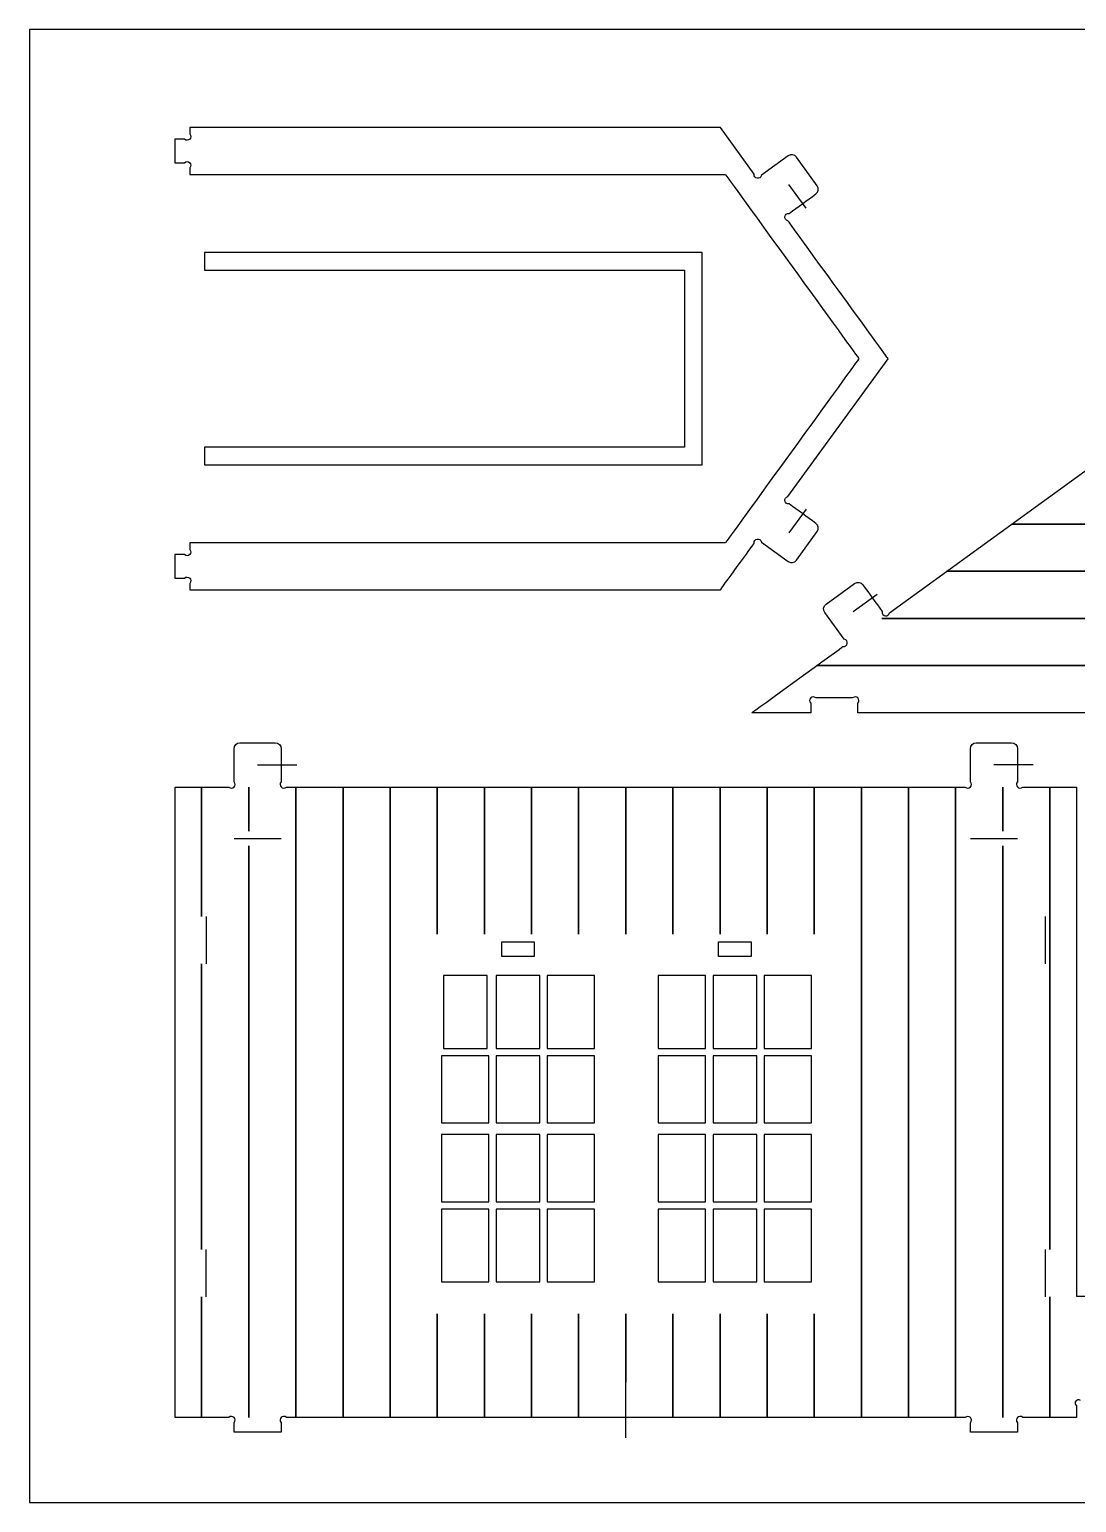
# Model space of a CAD drawing. Header units: millimetres. Extents: x -2454 to 295, y -161 to 465.
# Drawn here: x -1730.3 to -1517, y 163.6 to 463.6 of the extents above; entities that cross this region are included whole.
import ezdxf

# ---------------------------------------------------------------- set-up
doc = ezdxf.new("R2010")
doc.units = ezdxf.units.MM
doc.header["$MEASUREMENT"] = 0
for name, color, linetype in [('Cut Inside', 7, 'Continuous'), ('Cut On', 7, 'Continuous'), ('Cut Outside', 7, 'Continuous'), ('Score', 7, 'Continuous')]:
    doc.layers.add(name, color=color, linetype=linetype)

msp = doc.modelspace()

# ---------------------------------------------------------------- linework, layer by layer
at = {"layer": 'Cut Inside', "color": 242, "lineweight": 25}
for points in [[(-1645.9753, 270.9333), (-1645.9808, 270.9333), (-1645.9853, 270.9288), (-1645.9853, 270.9233)], [(-1645.9853, 270.9233), (-1645.9853, 270.9233), (-1645.9853, 256.0932), (-1645.9853, 256.0932)], [(-1637.0952, 270.9333), (-1637.0952, 270.9333), (-1645.9753, 270.9333), (-1645.9753, 270.9333)], [(-1637.0852, 270.9233), (-1637.0852, 270.9288), (-1637.0897, 270.9333), (-1637.0952, 270.9333)], [(-1637.0852, 256.0932), (-1637.0852, 256.0932), (-1637.0852, 270.9233), (-1637.0852, 270.9233)], [(-1635.2, 270.9333), (-1635.2055, 270.9333), (-1635.21, 270.9288), (-1635.21, 270.9233)], [(-1635.21, 270.9233), (-1635.21, 270.9233), (-1635.21, 256.0932), (-1635.21, 256.0932)], [(-1626.32, 270.9333), (-1626.32, 270.9333), (-1635.2, 270.9333), (-1635.2, 270.9333)], [(-1626.31, 270.9233), (-1626.31, 270.9288), (-1626.3145, 270.9333), (-1626.32, 270.9333)], [(-1626.31, 256.0932), (-1626.31, 256.0932), (-1626.31, 270.9233), (-1626.31, 270.9233)], [(-1624.8, 270.9333), (-1624.8055, 270.9333), (-1624.81, 270.9288), (-1624.81, 270.9233)], [(-1624.81, 270.9233), (-1624.81, 270.9233), (-1624.81, 256.0932), (-1624.81, 256.0932)], [(-1615.1699, 270.9333), (-1615.1699, 270.9333), (-1624.8, 270.9333), (-1624.8, 270.9333)], [(-1615.1599, 270.9233), (-1615.1599, 270.9288), (-1615.1644, 270.9333), (-1615.1699, 270.9333)], [(-1615.1599, 256.0932), (-1615.1599, 256.0932), (-1615.1599, 270.9233), (-1615.1599, 270.9233)], [(-1602.1902, 270.9333), (-1602.1957, 270.9333), (-1602.2002, 270.9288), (-1602.2002, 270.9233)], [(-1602.2002, 270.9233), (-1602.2002, 270.9233), (-1602.2002, 256.0932), (-1602.2002, 256.0932)], [(-1592.5601, 270.9333), (-1592.5601, 270.9333), (-1602.1902, 270.9333), (-1602.1902, 270.9333)], [(-1592.5501, 270.9233), (-1592.5501, 270.9288), (-1592.5546, 270.9333), (-1592.5601, 270.9333)], [(-1592.5501, 256.0932), (-1592.5501, 256.0932), (-1592.5501, 270.9233), (-1592.5501, 270.9233)], [(-1591.0401, 270.9333), (-1591.0456, 270.9333), (-1591.0501, 270.9288), (-1591.0501, 270.9233)], [(-1591.0501, 270.9233), (-1591.0501, 270.9233), (-1591.0501, 256.0932), (-1591.0501, 256.0932)], [(-1582.1601, 270.9333), (-1582.1601, 270.9333), (-1591.0401, 270.9333), (-1591.0401, 270.9333)], [(-1582.1501, 270.9233), (-1582.1501, 270.9288), (-1582.1546, 270.9333), (-1582.1601, 270.9333)], [(-1582.1501, 256.0932), (-1582.1501, 256.0932), (-1582.1501, 270.9233), (-1582.1501, 270.9233)], [(-1580.6404, 270.9333), (-1580.6459, 270.9333), (-1580.6504, 270.9288), (-1580.6504, 270.9233)], [(-1580.6504, 270.9233), (-1580.6504, 270.9233), (-1580.6504, 256.0932), (-1580.6504, 256.0932)], [(-1571.01, 270.9333), (-1571.01, 270.9333), (-1580.6404, 270.9333), (-1580.6404, 270.9333)], [(-1571, 270.9233), (-1571, 270.9288), (-1571.0045, 270.9333), (-1571.01, 270.9333)], [(-1571, 256.0932), (-1571, 256.0932), (-1571, 270.9233), (-1571, 270.9233)], [(-1645.9853, 256.0932), (-1645.9853, 256.0877), (-1645.9808, 256.0832), (-1645.9753, 256.0832)], [(-1645.9753, 256.0832), (-1645.9753, 256.0832), (-1637.0952, 256.0832), (-1637.0952, 256.0832)], [(-1637.0952, 256.0832), (-1637.0897, 256.0832), (-1637.0852, 256.0877), (-1637.0852, 256.0932)], [(-1635.21, 256.0932), (-1635.21, 256.0877), (-1635.2055, 256.0832), (-1635.2, 256.0832)], [(-1635.2, 256.0832), (-1635.2, 256.0832), (-1626.32, 256.0832), (-1626.32, 256.0832)], [(-1626.32, 256.0832), (-1626.3145, 256.0832), (-1626.31, 256.0877), (-1626.31, 256.0932)], [(-1624.81, 256.0932), (-1624.81, 256.0877), (-1624.8055, 256.0832), (-1624.8, 256.0832)], [(-1624.8, 256.0832), (-1624.8, 256.0832), (-1615.1699, 256.0832), (-1615.1699, 256.0832)], [(-1615.1699, 256.0832), (-1615.1644, 256.0832), (-1615.1599, 256.0877), (-1615.1599, 256.0932)], [(-1602.2002, 256.0932), (-1602.2002, 256.0877), (-1602.1957, 256.0832), (-1602.1902, 256.0832)], [(-1602.1902, 256.0832), (-1602.1902, 256.0832), (-1592.5601, 256.0832), (-1592.5601, 256.0832)], [(-1592.5601, 256.0832), (-1592.5546, 256.0832), (-1592.5501, 256.0877), (-1592.5501, 256.0932)], [(-1591.0501, 256.0932), (-1591.0501, 256.0877), (-1591.0456, 256.0832), (-1591.0401, 256.0832)], [(-1591.0401, 256.0832), (-1591.0401, 256.0832), (-1582.1601, 256.0832), (-1582.1601, 256.0832)], [(-1582.1601, 256.0832), (-1582.1546, 256.0832), (-1582.1501, 256.0877), (-1582.1501, 256.0932)], [(-1580.6504, 256.0932), (-1580.6504, 256.0877), (-1580.6459, 256.0832), (-1580.6404, 256.0832)], [(-1580.6404, 256.0832), (-1580.6404, 256.0832), (-1571.01, 256.0832), (-1571.01, 256.0832)], [(-1571.01, 256.0832), (-1571.0045, 256.0832), (-1571, 256.0877), (-1571, 256.0932)], [(-1646.3501, 254.5832), (-1646.3556, 254.5832), (-1646.3601, 254.5787), (-1646.3601, 254.5732)], [(-1646.3601, 254.5732), (-1646.3601, 254.5732), (-1646.3601, 240.9432), (-1646.3601, 240.9432)], [(-1636.7204, 254.5832), (-1636.7204, 254.5832), (-1646.3501, 254.5832), (-1646.3501, 254.5832)], [(-1636.7104, 254.5732), (-1636.7104, 254.5787), (-1636.7149, 254.5832), (-1636.7204, 254.5832)], [(-1636.7104, 240.9432), (-1636.7104, 240.9432), (-1636.7104, 254.5732), (-1636.7104, 254.5732)], [(-1635.2, 254.5832), (-1635.2055, 254.5832), (-1635.21, 254.5787), (-1635.21, 254.5732)], [(-1635.21, 254.5732), (-1635.21, 254.5732), (-1635.21, 240.9432), (-1635.21, 240.9432)], [(-1626.32, 254.5832), (-1626.32, 254.5832), (-1635.2, 254.5832), (-1635.2, 254.5832)], [(-1626.31, 254.5732), (-1626.31, 254.5787), (-1626.3145, 254.5832), (-1626.32, 254.5832)], [(-1626.31, 240.9432), (-1626.31, 240.9432), (-1626.31, 254.5732), (-1626.31, 254.5732)], [(-1624.8, 254.5832), (-1624.8055, 254.5832), (-1624.81, 254.5787), (-1624.81, 254.5732)], [(-1624.81, 254.5732), (-1624.81, 254.5732), (-1624.81, 240.9432), (-1624.81, 240.9432)], [(-1615.1699, 254.5832), (-1615.1699, 254.5832), (-1624.8, 254.5832), (-1624.8, 254.5832)], [(-1615.1599, 254.5732), (-1615.1599, 254.5787), (-1615.1644, 254.5832), (-1615.1699, 254.5832)], [(-1615.1599, 240.9432), (-1615.1599, 240.9432), (-1615.1599, 254.5732), (-1615.1599, 254.5732)], [(-1602.1902, 254.5832), (-1602.1957, 254.5832), (-1602.2002, 254.5787), (-1602.2002, 254.5732)], [(-1602.2002, 254.5732), (-1602.2002, 254.5732), (-1602.2002, 240.9432), (-1602.2002, 240.9432)], [(-1592.5601, 254.5832), (-1592.5601, 254.5832), (-1602.1902, 254.5832), (-1602.1902, 254.5832)], [(-1592.5501, 254.5732), (-1592.5501, 254.5787), (-1592.5546, 254.5832), (-1592.5601, 254.5832)], [(-1592.5501, 240.9432), (-1592.5501, 240.9432), (-1592.5501, 254.5732), (-1592.5501, 254.5732)], [(-1591.0401, 254.5832), (-1591.0456, 254.5832), (-1591.0501, 254.5787), (-1591.0501, 254.5732)], [(-1591.0501, 254.5732), (-1591.0501, 254.5732), (-1591.0501, 240.9432), (-1591.0501, 240.9432)], [(-1582.1601, 254.5832), (-1582.1601, 254.5832), (-1591.0401, 254.5832), (-1591.0401, 254.5832)], [(-1582.1501, 254.5732), (-1582.1501, 254.5787), (-1582.1546, 254.5832), (-1582.1601, 254.5832)], [(-1582.1501, 240.9432), (-1582.1501, 240.9432), (-1582.1501, 254.5732), (-1582.1501, 254.5732)], [(-1580.6404, 254.5832), (-1580.6459, 254.5832), (-1580.6504, 254.5787), (-1580.6504, 254.5732)], [(-1580.6504, 254.5732), (-1580.6504, 254.5732), (-1580.6504, 240.9432), (-1580.6504, 240.9432)], [(-1571.01, 254.5832), (-1571.01, 254.5832), (-1580.6404, 254.5832), (-1580.6404, 254.5832)], [(-1571, 254.5732), (-1571, 254.5787), (-1571.0045, 254.5832), (-1571.01, 254.5832)], [(-1571, 240.9432), (-1571, 240.9432), (-1571, 254.5732), (-1571, 254.5732)], [(-1646.3601, 240.9432), (-1646.3601, 240.9377), (-1646.3556, 240.9332), (-1646.3501, 240.9332)], [(-1646.3501, 240.9332), (-1646.3501, 240.9332), (-1636.7204, 240.9332), (-1636.7204, 240.9332)], [(-1636.7204, 240.9332), (-1636.7149, 240.9332), (-1636.7104, 240.9377), (-1636.7104, 240.9432)], [(-1635.21, 240.9432), (-1635.21, 240.9377), (-1635.2055, 240.9332), (-1635.2, 240.9332)], [(-1635.2, 240.9332), (-1635.2, 240.9332), (-1626.32, 240.9332), (-1626.32, 240.9332)], [(-1626.32, 240.9332), (-1626.3145, 240.9332), (-1626.31, 240.9377), (-1626.31, 240.9432)], [(-1624.81, 240.9432), (-1624.81, 240.9377), (-1624.8055, 240.9332), (-1624.8, 240.9332)], [(-1624.8, 240.9332), (-1624.8, 240.9332), (-1615.1699, 240.9332), (-1615.1699, 240.9332)], [(-1615.1699, 240.9332), (-1615.1644, 240.9332), (-1615.1599, 240.9377), (-1615.1599, 240.9432)], [(-1602.2002, 240.9432), (-1602.2002, 240.9377), (-1602.1957, 240.9332), (-1602.1902, 240.9332)], [(-1602.1902, 240.9332), (-1602.1902, 240.9332), (-1592.5601, 240.9332), (-1592.5601, 240.9332)], [(-1592.5601, 240.9332), (-1592.5546, 240.9332), (-1592.5501, 240.9377), (-1592.5501, 240.9432)], [(-1591.0501, 240.9432), (-1591.0501, 240.9377), (-1591.0456, 240.9332), (-1591.0401, 240.9332)], [(-1591.0401, 240.9332), (-1591.0401, 240.9332), (-1582.1601, 240.9332), (-1582.1601, 240.9332)], [(-1582.1601, 240.9332), (-1582.1546, 240.9332), (-1582.1501, 240.9377), (-1582.1501, 240.9432)], [(-1580.6504, 240.9432), (-1580.6504, 240.9377), (-1580.6459, 240.9332), (-1580.6404, 240.9332)], [(-1580.6404, 240.9332), (-1580.6404, 240.9332), (-1571.01, 240.9332), (-1571.01, 240.9332)], [(-1571.01, 240.9332), (-1571.0045, 240.9332), (-1571, 240.9377), (-1571, 240.9432)], [(-1646.3501, 238.5334), (-1646.3556, 238.5334), (-1646.3601, 238.5289), (-1646.3601, 238.5234)], [(-1646.3601, 238.5234), (-1646.3601, 238.5234), (-1646.3601, 224.8932), (-1646.3601, 224.8932)], [(-1636.7204, 238.5334), (-1636.7204, 238.5334), (-1646.3501, 238.5334), (-1646.3501, 238.5334)], [(-1636.7104, 238.5234), (-1636.7104, 238.5289), (-1636.7149, 238.5334), (-1636.7204, 238.5334)], [(-1636.7104, 224.8932), (-1636.7104, 224.8932), (-1636.7104, 238.5234), (-1636.7104, 238.5234)], [(-1635.2, 238.5334), (-1635.2055, 238.5334), (-1635.21, 238.5289), (-1635.21, 238.5234)], [(-1635.21, 238.5234), (-1635.21, 238.5234), (-1635.21, 224.8932), (-1635.21, 224.8932)], [(-1626.32, 238.5334), (-1626.32, 238.5334), (-1635.2, 238.5334), (-1635.2, 238.5334)], [(-1626.31, 238.5234), (-1626.31, 238.5289), (-1626.3145, 238.5334), (-1626.32, 238.5334)], [(-1626.31, 224.8932), (-1626.31, 224.8932), (-1626.31, 238.5234), (-1626.31, 238.5234)], [(-1624.8, 238.5334), (-1624.8055, 238.5334), (-1624.81, 238.5289), (-1624.81, 238.5234)], [(-1624.81, 238.5234), (-1624.81, 238.5234), (-1624.81, 224.8932), (-1624.81, 224.8932)], [(-1615.1699, 238.5334), (-1615.1699, 238.5334), (-1624.8, 238.5334), (-1624.8, 238.5334)], [(-1615.1599, 238.5234), (-1615.1599, 238.5289), (-1615.1644, 238.5334), (-1615.1699, 238.5334)], [(-1615.1599, 224.8932), (-1615.1599, 224.8932), (-1615.1599, 238.5234), (-1615.1599, 238.5234)], [(-1602.1902, 238.5334), (-1602.1957, 238.5334), (-1602.2002, 238.5289), (-1602.2002, 238.5234)], [(-1602.2002, 238.5234), (-1602.2002, 238.5234), (-1602.2002, 224.8932), (-1602.2002, 224.8932)], [(-1592.5601, 238.5334), (-1592.5601, 238.5334), (-1602.1902, 238.5334), (-1602.1902, 238.5334)], [(-1592.5501, 238.5234), (-1592.5501, 238.5289), (-1592.5546, 238.5334), (-1592.5601, 238.5334)], [(-1592.5501, 224.8932), (-1592.5501, 224.8932), (-1592.5501, 238.5234), (-1592.5501, 238.5234)], [(-1591.0401, 238.5334), (-1591.0456, 238.5334), (-1591.0501, 238.5289), (-1591.0501, 238.5234)], [(-1591.0501, 238.5234), (-1591.0501, 238.5234), (-1591.0501, 224.8932), (-1591.0501, 224.8932)], [(-1582.1601, 238.5334), (-1582.1601, 238.5334), (-1591.0401, 238.5334), (-1591.0401, 238.5334)], [(-1582.1501, 238.5234), (-1582.1501, 238.5289), (-1582.1546, 238.5334), (-1582.1601, 238.5334)], [(-1582.1501, 224.8932), (-1582.1501, 224.8932), (-1582.1501, 238.5234), (-1582.1501, 238.5234)], [(-1580.6404, 238.5334), (-1580.6459, 238.5334), (-1580.6504, 238.5289), (-1580.6504, 238.5234)], [(-1580.6504, 238.5234), (-1580.6504, 238.5234), (-1580.6504, 224.8932), (-1580.6504, 224.8932)], [(-1571.01, 238.5334), (-1571.01, 238.5334), (-1580.6404, 238.5334), (-1580.6404, 238.5334)], [(-1571, 238.5234), (-1571, 238.5289), (-1571.0045, 238.5334), (-1571.01, 238.5334)], [(-1571, 224.8932), (-1571, 224.8932), (-1571, 238.5234), (-1571, 238.5234)], [(-1646.3601, 224.8932), (-1646.3601, 224.8877), (-1646.3556, 224.8832), (-1646.3501, 224.8832)], [(-1646.3501, 223.3832), (-1646.3556, 223.3832), (-1646.3601, 223.3787), (-1646.3601, 223.3732)], [(-1646.3601, 223.3732), (-1646.3601, 223.3732), (-1646.3601, 208.5433), (-1646.3601, 208.5433)], [(-1646.3501, 224.8832), (-1646.3501, 224.8832), (-1636.7204, 224.8832), (-1636.7204, 224.8832)], [(-1636.7204, 223.3832), (-1636.7204, 223.3832), (-1646.3501, 223.3832), (-1646.3501, 223.3832)], [(-1636.7204, 224.8832), (-1636.7149, 224.8832), (-1636.7104, 224.8877), (-1636.7104, 224.8932)], [(-1636.7104, 223.3732), (-1636.7104, 223.3787), (-1636.7149, 223.3832), (-1636.7204, 223.3832)], [(-1636.7104, 208.5433), (-1636.7104, 208.5433), (-1636.7104, 223.3732), (-1636.7104, 223.3732)], [(-1635.21, 224.8932), (-1635.21, 224.8877), (-1635.2055, 224.8832), (-1635.2, 224.8832)], [(-1635.2, 223.3832), (-1635.2055, 223.3832), (-1635.21, 223.3787), (-1635.21, 223.3732)], [(-1635.21, 223.3732), (-1635.21, 223.3732), (-1635.21, 208.5433), (-1635.21, 208.5433)], [(-1635.2, 224.8832), (-1635.2, 224.8832), (-1626.32, 224.8832), (-1626.32, 224.8832)], [(-1626.32, 223.3832), (-1626.32, 223.3832), (-1635.2, 223.3832), (-1635.2, 223.3832)], [(-1626.32, 224.8832), (-1626.3145, 224.8832), (-1626.31, 224.8877), (-1626.31, 224.8932)], [(-1626.31, 223.3732), (-1626.31, 223.3787), (-1626.3145, 223.3832), (-1626.32, 223.3832)], [(-1626.31, 208.5433), (-1626.31, 208.5433), (-1626.31, 223.3732), (-1626.31, 223.3732)], [(-1624.81, 224.8932), (-1624.81, 224.8877), (-1624.8055, 224.8832), (-1624.8, 224.8832)], [(-1624.8, 223.3832), (-1624.8055, 223.3832), (-1624.81, 223.3787), (-1624.81, 223.3732)], [(-1624.81, 223.3732), (-1624.81, 223.3732), (-1624.81, 208.5433), (-1624.81, 208.5433)], [(-1624.8, 224.8832), (-1624.8, 224.8832), (-1615.1699, 224.8832), (-1615.1699, 224.8832)], [(-1615.1699, 223.3832), (-1615.1699, 223.3832), (-1624.8, 223.3832), (-1624.8, 223.3832)], [(-1615.1699, 224.8832), (-1615.1644, 224.8832), (-1615.1599, 224.8877), (-1615.1599, 224.8932)], [(-1615.1599, 223.3732), (-1615.1599, 223.3787), (-1615.1644, 223.3832), (-1615.1699, 223.3832)], [(-1615.1599, 208.5433), (-1615.1599, 208.5433), (-1615.1599, 223.3732), (-1615.1599, 223.3732)], [(-1602.2002, 224.8932), (-1602.2002, 224.8877), (-1602.1957, 224.8832), (-1602.1902, 224.8832)], [(-1602.1902, 223.3832), (-1602.1957, 223.3832), (-1602.2002, 223.3787), (-1602.2002, 223.3732)], [(-1602.2002, 223.3732), (-1602.2002, 223.3732), (-1602.2002, 208.5433), (-1602.2002, 208.5433)], [(-1602.1902, 224.8832), (-1602.1902, 224.8832), (-1592.5601, 224.8832), (-1592.5601, 224.8832)], [(-1592.5601, 223.3832), (-1592.5601, 223.3832), (-1602.1902, 223.3832), (-1602.1902, 223.3832)], [(-1592.5601, 224.8832), (-1592.5546, 224.8832), (-1592.5501, 224.8877), (-1592.5501, 224.8932)], [(-1592.5501, 223.3732), (-1592.5501, 223.3787), (-1592.5546, 223.3832), (-1592.5601, 223.3832)], [(-1592.5501, 208.5433), (-1592.5501, 208.5433), (-1592.5501, 223.3732), (-1592.5501, 223.3732)], [(-1591.0501, 224.8932), (-1591.0501, 224.8877), (-1591.0456, 224.8832), (-1591.0401, 224.8832)], [(-1591.0401, 223.3832), (-1591.0456, 223.3832), (-1591.0501, 223.3787), (-1591.0501, 223.3732)], [(-1591.0501, 223.3732), (-1591.0501, 223.3732), (-1591.0501, 208.5433), (-1591.0501, 208.5433)], [(-1591.0401, 224.8832), (-1591.0401, 224.8832), (-1582.1601, 224.8832), (-1582.1601, 224.8832)], [(-1582.1601, 223.3832), (-1582.1601, 223.3832), (-1591.0401, 223.3832), (-1591.0401, 223.3832)], [(-1582.1601, 224.8832), (-1582.1546, 224.8832), (-1582.1501, 224.8877), (-1582.1501, 224.8932)], [(-1582.1501, 223.3732), (-1582.1501, 223.3787), (-1582.1546, 223.3832), (-1582.1601, 223.3832)], [(-1582.1501, 208.5433), (-1582.1501, 208.5433), (-1582.1501, 223.3732), (-1582.1501, 223.3732)], [(-1580.6504, 224.8932), (-1580.6504, 224.8877), (-1580.6459, 224.8832), (-1580.6404, 224.8832)], [(-1580.6404, 223.3832), (-1580.6459, 223.3832), (-1580.6504, 223.3787), (-1580.6504, 223.3732)], [(-1580.6504, 223.3732), (-1580.6504, 223.3732), (-1580.6504, 208.5433), (-1580.6504, 208.5433)], [(-1580.6404, 224.8832), (-1580.6404, 224.8832), (-1571.01, 224.8832), (-1571.01, 224.8832)], [(-1571.01, 223.3832), (-1571.01, 223.3832), (-1580.6404, 223.3832), (-1580.6404, 223.3832)], [(-1571.01, 224.8832), (-1571.0045, 224.8832), (-1571, 224.8877), (-1571, 224.8932)], [(-1571, 223.3732), (-1571, 223.3787), (-1571.0045, 223.3832), (-1571.01, 223.3832)], [(-1571, 208.5433), (-1571, 208.5433), (-1571, 223.3732), (-1571, 223.3732)], [(-1646.3601, 208.5433), (-1646.3601, 208.5378), (-1646.3556, 208.5333), (-1646.3501, 208.5333)], [(-1646.3501, 208.5333), (-1646.3501, 208.5333), (-1636.7204, 208.5333), (-1636.7204, 208.5333)], [(-1636.7204, 208.5333), (-1636.7149, 208.5333), (-1636.7104, 208.5378), (-1636.7104, 208.5433)], [(-1635.21, 208.5433), (-1635.21, 208.5378), (-1635.2055, 208.5333), (-1635.2, 208.5333)], [(-1635.2, 208.5333), (-1635.2, 208.5333), (-1626.32, 208.5333), (-1626.32, 208.5333)], [(-1626.32, 208.5333), (-1626.3145, 208.5333), (-1626.31, 208.5378), (-1626.31, 208.5433)], [(-1624.81, 208.5433), (-1624.81, 208.5378), (-1624.8055, 208.5333), (-1624.8, 208.5333)], [(-1624.8, 208.5333), (-1624.8, 208.5333), (-1615.1699, 208.5333), (-1615.1699, 208.5333)], [(-1615.1699, 208.5333), (-1615.1644, 208.5333), (-1615.1599, 208.5378), (-1615.1599, 208.5433)], [(-1602.2002, 208.5433), (-1602.2002, 208.5378), (-1602.1957, 208.5333), (-1602.1902, 208.5333)], [(-1602.1902, 208.5333), (-1602.1902, 208.5333), (-1592.5601, 208.5333), (-1592.5601, 208.5333)], [(-1592.5601, 208.5333), (-1592.5546, 208.5333), (-1592.5501, 208.5378), (-1592.5501, 208.5433)], [(-1591.0501, 208.5433), (-1591.0501, 208.5378), (-1591.0456, 208.5333), (-1591.0401, 208.5333)], [(-1591.0401, 208.5333), (-1591.0401, 208.5333), (-1582.1601, 208.5333), (-1582.1601, 208.5333)], [(-1582.1601, 208.5333), (-1582.1546, 208.5333), (-1582.1501, 208.5378), (-1582.1501, 208.5433)], [(-1580.6504, 208.5433), (-1580.6504, 208.5378), (-1580.6459, 208.5333), (-1580.6404, 208.5333)], [(-1580.6404, 208.5333), (-1580.6404, 208.5333), (-1571.01, 208.5333), (-1571.01, 208.5333)], [(-1571.01, 208.5333), (-1571.0045, 208.5333), (-1571, 208.5378), (-1571, 208.5433)]]:
    msp.add_open_spline(points, degree=3, dxfattribs=at)
at = {"layer": 'Cut On', "color": 133, "lineweight": 25}
for points in [[(-1572.0551, 427.1977), (-1572.0551, 427.1977), (-1575.5782, 432.0545), (-1575.5782, 432.0545)], [(-1572.0551, 365.9322), (-1572.0551, 365.9322), (-1575.5782, 361.0755), (-1575.5782, 361.0755)], [(-1557.6183, 348.5398), (-1557.6183, 348.5398), (-1562.4751, 345.0168), (-1562.4751, 345.0168)], [(-1683.8259, 313.8333), (-1683.8259, 313.8333), (-1675.8128, 313.8333), (-1675.8128, 313.8333)], [(-1525.8127, 313.8333), (-1525.8127, 313.8333), (-1533.8257, 313.8333), (-1533.8257, 313.8333)], [(-1688.6259, 298.8334), (-1688.6259, 298.8334), (-1679.0258, 298.8334), (-1679.0258, 298.8334)], [(-1538.6258, 298.8334), (-1538.6258, 298.8334), (-1529.0257, 298.8334), (-1529.0257, 298.8334)], [(-1694.3258, 282.9334), (-1694.3258, 282.9334), (-1694.3258, 273.3333), (-1694.3258, 273.3333)], [(-1523.3257, 273.3333), (-1523.3257, 273.3333), (-1523.3257, 282.9334), (-1523.3257, 282.9334)], [(-1694.3258, 205.5335), (-1694.3258, 205.5335), (-1694.3258, 215.1333), (-1694.3258, 215.1333)], [(-1523.3257, 205.5335), (-1523.3257, 205.5335), (-1523.3257, 215.1333), (-1523.3257, 215.1333)], [(-1608.8258, 176.7788), (-1608.8258, 176.7788), (-1608.8258, 188.1333), (-1608.8258, 188.1333)]]:
    msp.add_open_spline(points, degree=3, dxfattribs=at)
for points in [[(-1627.46, 274.8334), (-1627.46, 274.8334), (-1627.46, 277.8333), (-1627.46, 277.8333), (-1627.46, 277.8333), (-1627.46, 277.8333), (-1634.0601, 277.8333), (-1634.0601, 277.8333), (-1634.0601, 277.8333), (-1634.0601, 277.8333), (-1634.0601, 274.8334), (-1634.0601, 274.8334), (-1634.0601, 274.8334), (-1634.0601, 274.8334), (-1627.46, 274.8334), (-1627.46, 274.8334)], [(-1583.3001, 274.8334), (-1583.3001, 274.8334), (-1583.3001, 277.8333), (-1583.3001, 277.8333), (-1583.3001, 277.8333), (-1583.3001, 277.8333), (-1589.9001, 277.8333), (-1589.9001, 277.8333), (-1589.9001, 277.8333), (-1589.9001, 277.8333), (-1589.9001, 274.8334), (-1589.9001, 274.8334), (-1589.9001, 274.8334), (-1589.9001, 274.8334), (-1583.3001, 274.8334), (-1583.3001, 274.8334)]]:
    msp.add_open_spline(points, degree=3, knots=[0, 0, 0, 0, 0.2, 0.2, 0.2, 0.20000001, 0.4, 0.4, 0.4, 0.40000001, 0.6, 0.6, 0.6, 0.60000001, 1, 1, 1, 1], dxfattribs=at)
at = {"layer": 'Cut Outside', "color": 75, "lineweight": 25}
for points, knots in [([(-1698.7178, 441.2653), (-1698.7178, 441.2653), (-1700.6548, 441.2653), (-1700.6548, 441.2653), (-1700.6548, 441.2653), (-1700.6548, 441.2653), (-1700.6548, 436.4652), (-1700.6548, 436.4652), (-1700.6548, 436.4652), (-1700.6548, 436.4652), (-1698.7178, 436.4652), (-1698.7178, 436.4652)], [0, 0, 0, 0, 0.25, 0.25, 0.25, 0.25000001, 0.5, 0.5, 0.5, 0.50000001, 1, 1, 1, 1]), ([(-1582.6635, 434.1587), (-1582.6635, 434.1587), (-1589.5584, 443.6651), (-1589.5584, 443.6651), (-1589.5584, 443.6651), (-1589.5584, 443.6651), (-1697.6548, 443.6651), (-1697.6548, 443.6651), (-1697.6548, 443.6651), (-1697.6548, 443.6651), (-1697.6548, 442.3284), (-1697.6548, 442.3284)], [0, 0, 0, 0, 0.25, 0.25, 0.25, 0.25000001, 0.5, 0.5, 0.5, 0.50000001, 1, 1, 1, 1]), ([(-1697.6548, 435.4021), (-1697.6548, 435.4021), (-1697.6548, 434.0654), (-1697.6548, 434.0654), (-1697.6548, 434.0654), (-1697.6548, 434.0654), (-1588.5252, 434.0654), (-1588.5252, 434.0654), (-1588.5252, 434.0654), (-1588.5252, 434.0654), (-1561.3262, 396.5655), (-1561.3262, 396.5655), (-1561.3262, 396.5655), (-1561.3262, 396.5655), (-1588.5252, 359.0653), (-1588.5252, 359.0653), (-1588.5252, 359.0653), (-1588.5252, 359.0653), (-1697.6548, 359.0653), (-1697.6548, 359.0653), (-1697.6548, 359.0653), (-1697.6548, 359.0653), (-1697.6548, 357.7286), (-1697.6548, 357.7286)], [0, 0, 0, 0, 0.14285714, 0.14285714, 0.14285714, 0.14285715, 0.28571429, 0.28571429, 0.28571429, 0.2857143, 0.42857143, 0.42857143, 0.42857143, 0.42857144, 0.57142857, 0.57142857, 0.57142857, 0.57142858, 0.71428571, 0.71428571, 0.71428571, 0.71428572, 1, 1, 1, 1]), ([(-1575.7787, 424.6665), (-1576.7686, 424.8242), (-1576.5318, 426.3087), (-1575.5424, 426.1509), (-1575.5424, 426.1509), (-1573.7246, 427.4695), (-1571.9068, 428.7881), (-1570.0889, 430.1066), (-1570.0889, 430.1066), (-1569.552, 430.4956), (-1569.4328, 431.2462), (-1569.8221, 431.7826)], [0, 0, 0, 0, 0.25, 0.25, 0.25, 0.25000001, 0.5, 0.5, 0.5, 0.50000001, 1, 1, 1, 1]), ([(-1575.7787, 368.4639), (-1575.7787, 368.4639), (-1555.3965, 396.5655), (-1555.3965, 396.5655), (-1555.3965, 396.5655), (-1555.3965, 396.5655), (-1575.7787, 424.6665), (-1575.7787, 424.6665)], [0, 0, 0, 0, 0.33333333, 0.33333333, 0.33333333, 0.33333334, 1, 1, 1, 1]), ([(-1694.6548, 378.5652), (-1694.6548, 378.5652), (-1596.8548, 378.5652), (-1596.8548, 378.5652), (-1596.8548, 378.5652), (-1596.8548, 378.5652), (-1596.8548, 414.5651), (-1596.8548, 414.5651), (-1596.8548, 414.5651), (-1596.8548, 414.5651), (-1694.6548, 414.5651), (-1694.6548, 414.5651), (-1694.6548, 414.5651), (-1694.6548, 414.5651), (-1694.6548, 418.1652), (-1694.6548, 418.1652), (-1694.6548, 418.1652), (-1694.6548, 418.1652), (-1593.2548, 418.1652), (-1593.2548, 418.1652), (-1593.2548, 418.1652), (-1593.2548, 418.1652), (-1593.2548, 374.9651), (-1593.2548, 374.9651), (-1593.2548, 374.9651), (-1593.2548, 374.9651), (-1694.6548, 374.9651), (-1694.6548, 374.9651), (-1694.6548, 374.9651), (-1694.6548, 374.9651), (-1694.6548, 378.5652), (-1694.6548, 378.5652)], [0, 0, 0, 0, 0.11111111, 0.11111111, 0.11111111, 0.11111112, 0.22222222, 0.22222222, 0.22222222, 0.22222223, 0.33333333, 0.33333333, 0.33333333, 0.33333334, 0.44444444, 0.44444444, 0.44444444, 0.44444445, 0.55555556, 0.55555556, 0.55555556, 0.55555557, 0.66666667, 0.66666667, 0.66666667, 0.66666668, 0.77777778, 0.77777778, 0.77777778, 0.77777779, 1, 1, 1, 1]), ([(-1569.8221, 361.3477), (-1569.4328, 361.8844), (-1569.552, 362.6344), (-1570.0889, 363.0237), (-1570.0889, 363.0237), (-1571.9068, 364.3421), (-1573.7246, 365.6606), (-1575.5424, 366.979), (-1575.5424, 366.979), (-1576.5318, 366.8216), (-1576.7686, 368.3061), (-1575.7787, 368.4639)], [0, 0, 0, 0, 0.25, 0.25, 0.25, 0.25000001, 0.5, 0.5, 0.5, 0.50000001, 1, 1, 1, 1]), ([(-1697.6548, 350.8019), (-1697.6548, 350.8019), (-1697.6548, 349.4652), (-1697.6548, 349.4652), (-1697.6548, 349.4652), (-1697.6548, 349.4652), (-1589.5584, 349.4652), (-1589.5584, 349.4652), (-1589.5584, 349.4652), (-1589.5584, 349.4652), (-1582.6635, 358.9712), (-1582.6635, 358.9712)], [0, 0, 0, 0, 0.25, 0.25, 0.25, 0.25000001, 0.5, 0.5, 0.5, 0.50000001, 1, 1, 1, 1]), ([(-1698.7178, 356.6651), (-1698.7178, 356.6651), (-1700.6548, 356.6651), (-1700.6548, 356.6651), (-1700.6548, 356.6651), (-1700.6548, 356.6651), (-1700.6548, 351.8654), (-1700.6548, 351.8654), (-1700.6548, 351.8654), (-1700.6548, 351.8654), (-1698.7178, 351.8654), (-1698.7178, 351.8654)], [0, 0, 0, 0, 0.25, 0.25, 0.25, 0.25000001, 0.5, 0.5, 0.5, 0.50000001, 1, 1, 1, 1]), ([(-1562.2029, 350.7733), (-1561.6661, 351.1624), (-1560.9158, 351.0429), (-1560.5269, 350.5065), (-1560.5269, 350.5065), (-1559.2084, 348.6886), (-1557.89, 346.8707), (-1556.5715, 345.0529), (-1556.5715, 345.0529), (-1556.729, 344.0631), (-1555.2441, 343.8268), (-1555.0867, 344.8165)], [0, 0, 0, 0, 0.25, 0.25, 0.25, 0.25000001, 0.5, 0.5, 0.5, 0.50000001, 1, 1, 1, 1]), ([(-1571.146, 326.4018), (-1571.146, 326.4018), (-1571.146, 324.4646), (-1571.146, 324.4646), (-1571.146, 324.4646), (-1571.146, 324.4646), (-1583.1463, 324.4646), (-1583.1463, 324.4646), (-1583.1463, 324.4646), (-1583.1463, 324.4646), (-1564.579, 337.9317), (-1564.579, 337.9317)], [0, 0, 0, 0, 0.25, 0.25, 0.25, 0.25000001, 0.5, 0.5, 0.5, 0.50000001, 1, 1, 1, 1]), ([(-1368.9461, 326.4018), (-1368.9461, 326.4018), (-1368.9461, 324.4646), (-1368.9461, 324.4646), (-1368.9461, 324.4646), (-1368.9461, 324.4646), (-1561.5463, 324.4646), (-1561.5463, 324.4646), (-1561.5463, 324.4646), (-1561.5463, 324.4646), (-1561.5463, 326.4018), (-1561.5463, 326.4018)], [0, 0, 0, 0, 0.25, 0.25, 0.25, 0.25000001, 0.5, 0.5, 0.5, 0.50000001, 1, 1, 1, 1]), ([(-1680.2257, 318.3335), (-1679.5632, 318.3335), (-1679.0258, 317.7961), (-1679.0258, 317.1332), (-1679.0258, 317.1332), (-1679.0258, 314.8876), (-1679.0258, 312.642), (-1679.0258, 310.3963), (-1679.0258, 310.3963), (-1679.7345, 309.6877), (-1678.6716, 308.6245), (-1677.9626, 309.3332)], [0, 0, 0, 0, 0.25, 0.25, 0.25, 0.25000001, 0.5, 0.5, 0.5, 0.50000001, 1, 1, 1, 1]), ([(-1530.2256, 318.3335), (-1529.5631, 318.3335), (-1529.0257, 317.7961), (-1529.0257, 317.1332), (-1529.0257, 317.1332), (-1529.0257, 314.8876), (-1529.0257, 312.642), (-1529.0257, 310.3963), (-1529.0257, 310.3963), (-1529.7347, 309.6877), (-1528.6715, 308.6245), (-1527.9625, 309.3332)], [0, 0, 0, 0, 0.25, 0.25, 0.25, 0.25000001, 0.5, 0.5, 0.5, 0.50000001, 1, 1, 1, 1]), ([(-1689.6891, 180.9333), (-1689.6891, 180.9333), (-1700.6255, 180.9333), (-1700.6255, 180.9333), (-1700.6255, 180.9333), (-1700.6255, 180.9333), (-1700.6255, 309.3332), (-1700.6255, 309.3332), (-1700.6255, 309.3332), (-1700.6255, 309.3332), (-1689.6891, 309.3332), (-1689.6891, 309.3332)], [0, 0, 0, 0, 0.25, 0.25, 0.25, 0.25000001, 0.5, 0.5, 0.5, 0.50000001, 1, 1, 1, 1]), ([(-1527.9625, 309.3332), (-1527.9625, 309.3332), (-1517.0257, 309.3332), (-1517.0257, 309.3332), (-1517.0257, 309.3332), (-1517.0257, 309.3332), (-1517.0257, 205.6534), (-1517.0257, 205.6534), (-1517.0257, 205.6534), (-1517.0257, 205.6534), (-1457.6257, 205.6534), (-1457.6257, 205.6534), (-1457.6257, 205.6534), (-1457.6257, 205.6534), (-1457.6257, 309.3332), (-1457.6257, 309.3332), (-1457.6257, 309.3332), (-1457.6257, 309.3332), (-1457.1889, 309.3332), (-1457.1889, 309.3332)], [0, 0, 0, 0, 0.16666667, 0.16666667, 0.16666667, 0.16666668, 0.33333333, 0.33333333, 0.33333333, 0.33333334, 0.5, 0.5, 0.5, 0.50000001, 0.66666667, 0.66666667, 0.66666667, 0.66666668, 1, 1, 1, 1]), ([(-1517.0257, 183.3247), (-1517.0257, 183.3247), (-1517.0257, 180.9333), (-1517.0257, 180.9333), (-1517.0257, 180.9333), (-1517.0257, 180.9333), (-1527.9625, 180.9333), (-1527.9625, 180.9333)], [0, 0, 0, 0, 0.33333333, 0.33333333, 0.33333333, 0.33333334, 1, 1, 1, 1]), ([(-1539.6886, 180.9333), (-1540.8225, 180.9333), (-1631.8713, 180.9333), (-1677.9626, 180.9333), (-1677.9626, 180.9333), (-1678.6716, 181.6421), (-1679.7345, 180.5789), (-1679.0258, 179.8703)], [0, 0, 0, 0, 0.33333333, 0.33333333, 0.33333333, 0.33333334, 1, 1, 1, 1]), ([(-1679.0258, 179.8703), (-1679.0258, 179.8703), (-1679.0258, 177.9333), (-1679.0258, 177.9333), (-1679.0258, 177.9333), (-1679.0258, 177.9333), (-1688.6259, 177.9333), (-1688.6259, 177.9333), (-1688.6259, 177.9333), (-1688.6259, 177.9333), (-1688.6259, 179.8703), (-1688.6259, 179.8703)], [0, 0, 0, 0, 0.25, 0.25, 0.25, 0.25000001, 0.5, 0.5, 0.5, 0.50000001, 1, 1, 1, 1]), ([(-1529.0257, 179.8703), (-1529.0257, 179.8703), (-1529.0257, 177.9333), (-1529.0257, 177.9333), (-1529.0257, 177.9333), (-1529.0257, 177.9333), (-1538.6258, 177.9333), (-1538.6258, 177.9333), (-1538.6258, 177.9333), (-1538.6258, 177.9333), (-1538.6258, 179.8703), (-1538.6258, 179.8703)], [0, 0, 0, 0, 0.25, 0.25, 0.25, 0.25000001, 0.5, 0.5, 0.5, 0.50000001, 1, 1, 1, 1])]:
    msp.add_open_spline(points, degree=3, knots=knots, dxfattribs=at)
for points in [[(-1697.6548, 442.3284), (-1696.9462, 441.6194), (-1698.0091, 440.5563), (-1698.7178, 441.2653)], [(-1574.0494, 437.6107), (-1574.4382, 438.1475), (-1575.1887, 438.267), (-1575.7253, 437.8777)], [(-1698.7178, 436.4652), (-1698.0091, 437.1739), (-1696.9462, 436.1107), (-1697.6548, 435.4021)], [(-1575.7253, 437.8777), (-1575.7253, 437.8777), (-1581.1785, 433.9224), (-1581.1785, 433.9224)], [(-1569.8221, 431.7826), (-1569.8221, 431.7826), (-1574.0494, 437.6107), (-1574.0494, 437.6107)], [(-1581.1785, 433.9224), (-1581.3363, 432.9326), (-1582.821, 433.1689), (-1582.6635, 434.1587)], [(-1555.0867, 344.8165), (-1555.0867, 344.8165), (-1493.3058, 389.6262), (-1493.3058, 389.6262)], [(-1582.6635, 358.9712), (-1582.821, 359.9617), (-1581.3363, 360.1977), (-1581.1785, 359.2083)], [(-1574.0494, 355.5193), (-1574.0494, 355.5193), (-1569.8221, 361.3477), (-1569.8221, 361.3477)], [(-1697.6548, 357.7286), (-1696.9462, 357.0192), (-1698.0091, 355.9564), (-1698.7178, 356.6651)], [(-1581.1785, 359.2083), (-1581.1785, 359.2083), (-1575.7253, 355.2526), (-1575.7253, 355.2526)], [(-1575.7253, 355.2526), (-1575.1887, 354.8637), (-1574.4382, 354.9829), (-1574.0494, 355.5193)], [(-1698.7178, 351.8654), (-1698.0091, 352.5737), (-1696.9462, 351.5109), (-1697.6548, 350.8019)], [(-1568.0313, 346.546), (-1568.0313, 346.546), (-1562.2029, 350.7733), (-1562.2029, 350.7733)], [(-1568.298, 344.8699), (-1568.6873, 345.4065), (-1568.5677, 346.1567), (-1568.0313, 346.546)], [(-1564.3426, 339.4164), (-1564.3426, 339.4164), (-1568.298, 344.8699), (-1568.298, 344.8699)], [(-1564.579, 337.9317), (-1563.5889, 337.7743), (-1563.3529, 339.2589), (-1564.3426, 339.4164)], [(-1570.0832, 327.4648), (-1570.7922, 328.1733), (-1571.855, 327.1105), (-1571.146, 326.4018)], [(-1562.6094, 327.4648), (-1562.6094, 327.4648), (-1570.0832, 327.4648), (-1570.0832, 327.4648)], [(-1561.5463, 326.4018), (-1560.8376, 327.1105), (-1561.9004, 328.1733), (-1562.6094, 327.4648)], [(-1688.6259, 317.1332), (-1688.6259, 317.7961), (-1688.0885, 318.3335), (-1687.4256, 318.3335)], [(-1687.4256, 318.3335), (-1687.4256, 318.3335), (-1680.2257, 318.3335), (-1680.2257, 318.3335)], [(-1538.6258, 317.1332), (-1538.6258, 317.7961), (-1538.0883, 318.3335), (-1537.4258, 318.3335)], [(-1537.4258, 318.3335), (-1537.4258, 318.3335), (-1530.2256, 318.3335), (-1530.2256, 318.3335)], [(-1688.6259, 310.3963), (-1688.6259, 310.3963), (-1688.6259, 317.1332), (-1688.6259, 317.1332)], [(-1538.6258, 310.3963), (-1538.6258, 310.3963), (-1538.6258, 317.1332), (-1538.6258, 317.1332)], [(-1689.6891, 309.3332), (-1688.9801, 308.6245), (-1687.9169, 309.6877), (-1688.6259, 310.3963)], [(-1677.9626, 309.3332), (-1677.9626, 309.3332), (-1539.6886, 309.3332), (-1539.6886, 309.3332)], [(-1539.6886, 309.3332), (-1538.9799, 308.6245), (-1537.9171, 309.6877), (-1538.6258, 310.3963)], [(-1516.2065, 184.3592), (-1516.8965, 184.9053), (-1517.7154, 183.8707), (-1517.0257, 183.3247)], [(-1688.6259, 179.8703), (-1687.9169, 180.5789), (-1688.9801, 181.6421), (-1689.6891, 180.9333)], [(-1538.6258, 179.8703), (-1537.9171, 180.5789), (-1538.9704, 181.562), (-1539.6886, 180.9333)], [(-1527.9625, 180.9333), (-1528.6715, 181.6421), (-1529.7347, 180.5789), (-1529.0257, 179.8703)]]:
    msp.add_open_spline(points, degree=3, dxfattribs=at)
at = {"layer": 'Score', "color": 250, "lineweight": 25}
msp.add_open_spline([(-1130.2987, 163.61), (-1130.2987, 163.61), (-1730.2987, 163.61), (-1730.2987, 163.61), (-1730.2987, 163.61), (-1730.2987, 163.61), (-1730.2987, 463.61), (-1730.2987, 463.61), (-1730.2987, 463.61), (-1730.2987, 463.61), (-1130.2987, 463.61), (-1130.2987, 463.61), (-1130.2987, 463.61), (-1130.2987, 463.61), (-1130.2987, 163.61), (-1130.2987, 163.61)], degree=3, knots=[0, 0, 0, 0, 0.2, 0.2, 0.2, 0.20000001, 0.4, 0.4, 0.4, 0.40000001, 0.6, 0.6, 0.6, 0.60000001, 1, 1, 1, 1], dxfattribs=at)
at = {"layer": 'Score', "color": 250, "lineweight": 35}
for points in [[(-1530.2031, 362.8649), (-1530.2031, 362.8649), (-1479.3463, 362.8649), (-1479.3463, 362.8649)], [(-1479.3463, 353.2648), (-1479.3463, 353.2648), (-1543.4388, 353.2648), (-1543.4388, 353.2648)], [(-1556.6745, 343.6649), (-1556.6745, 343.6649), (-1370.8182, 343.6649), (-1370.8182, 343.6649)], [(-1569.9106, 334.0646), (-1569.9106, 334.0646), (-1357.5818, 334.0646), (-1357.5818, 334.0646)], [(-1695.2257, 282.9334), (-1695.2257, 282.9334), (-1695.2257, 309.3332), (-1695.2257, 309.3332)], [(-1685.6256, 309.3332), (-1685.6256, 309.3332), (-1685.6256, 300.3332), (-1685.6256, 300.3332)], [(-1676.0258, 309.3332), (-1676.0258, 309.3332), (-1676.0258, 180.9333), (-1676.0258, 180.9333)], [(-1666.4257, 180.9333), (-1666.4257, 180.9333), (-1666.4257, 309.3332), (-1666.4257, 309.3332)], [(-1656.8259, 180.9333), (-1656.8259, 180.9333), (-1656.8259, 309.3332), (-1656.8259, 309.3332)], [(-1647.2258, 309.3332), (-1647.2258, 309.3332), (-1647.2258, 279.3333), (-1647.2258, 279.3333)], [(-1637.6257, 279.3333), (-1637.6257, 279.3333), (-1637.6257, 309.3332), (-1637.6257, 309.3332)], [(-1628.0256, 309.3332), (-1628.0256, 309.3332), (-1628.0256, 279.3333), (-1628.0256, 279.3333)], [(-1618.4255, 279.3333), (-1618.4255, 279.3333), (-1618.4255, 309.3332), (-1618.4255, 309.3332)], [(-1608.8258, 279.3333), (-1608.8258, 279.3333), (-1608.8258, 309.3332), (-1608.8258, 309.3332)], [(-1599.226, 309.3332), (-1599.226, 309.3332), (-1599.226, 279.3333), (-1599.226, 279.3333)], [(-1589.6259, 279.3333), (-1589.6259, 279.3333), (-1589.6259, 309.3332), (-1589.6259, 309.3332)], [(-1580.0258, 309.3332), (-1580.0258, 309.3332), (-1580.0258, 279.3333), (-1580.0258, 279.3333)], [(-1570.4257, 279.3333), (-1570.4257, 279.3333), (-1570.4257, 309.3332), (-1570.4257, 309.3332)], [(-1560.8256, 309.3332), (-1560.8256, 309.3332), (-1560.8256, 180.9333), (-1560.8256, 180.9333)], [(-1551.2258, 309.3332), (-1551.2258, 309.3332), (-1551.2258, 180.9333), (-1551.2258, 180.9333)], [(-1541.6257, 180.9333), (-1541.6257, 180.9333), (-1541.6257, 309.3332), (-1541.6257, 309.3332)], [(-1532.026, 300.3332), (-1532.026, 300.3332), (-1532.026, 309.3332), (-1532.026, 309.3332)], [(-1522.4259, 309.3332), (-1522.4259, 309.3332), (-1522.4259, 215.1333), (-1522.4259, 215.1333)], [(-1685.6256, 297.3332), (-1685.6256, 297.3332), (-1685.6256, 180.9333), (-1685.6256, 180.9333)], [(-1532.026, 297.3332), (-1532.026, 297.3332), (-1532.026, 180.9333), (-1532.026, 180.9333)], [(-1695.2257, 215.1333), (-1695.2257, 215.1333), (-1695.2257, 273.3333), (-1695.2257, 273.3333)], [(-1695.2257, 180.9333), (-1695.2257, 180.9333), (-1695.2257, 205.5335), (-1695.2257, 205.5335)], [(-1522.4259, 180.9333), (-1522.4259, 180.9333), (-1522.4259, 205.5335), (-1522.4259, 205.5335)], [(-1647.2258, 202.0533), (-1647.2258, 202.0533), (-1647.2258, 180.9333), (-1647.2258, 180.9333)], [(-1637.6257, 180.9333), (-1637.6257, 180.9333), (-1637.6257, 202.0533), (-1637.6257, 202.0533)], [(-1628.0256, 202.0533), (-1628.0256, 202.0533), (-1628.0256, 180.9333), (-1628.0256, 180.9333)], [(-1618.4255, 180.9333), (-1618.4255, 180.9333), (-1618.4255, 202.0533), (-1618.4255, 202.0533)], [(-1608.8258, 202.0533), (-1608.8258, 202.0533), (-1608.8258, 188.1333), (-1608.8258, 188.1333)], [(-1599.226, 202.0533), (-1599.226, 202.0533), (-1599.226, 180.9333), (-1599.226, 180.9333)], [(-1589.6259, 180.9333), (-1589.6259, 180.9333), (-1589.6259, 202.0533), (-1589.6259, 202.0533)], [(-1580.0258, 202.0533), (-1580.0258, 202.0533), (-1580.0258, 180.9333), (-1580.0258, 180.9333)], [(-1570.4257, 180.9333), (-1570.4257, 180.9333), (-1570.4257, 202.0533), (-1570.4257, 202.0533)]]:
    msp.add_open_spline(points, degree=3, dxfattribs=at)

doc.saveas('drawing.dxf')
